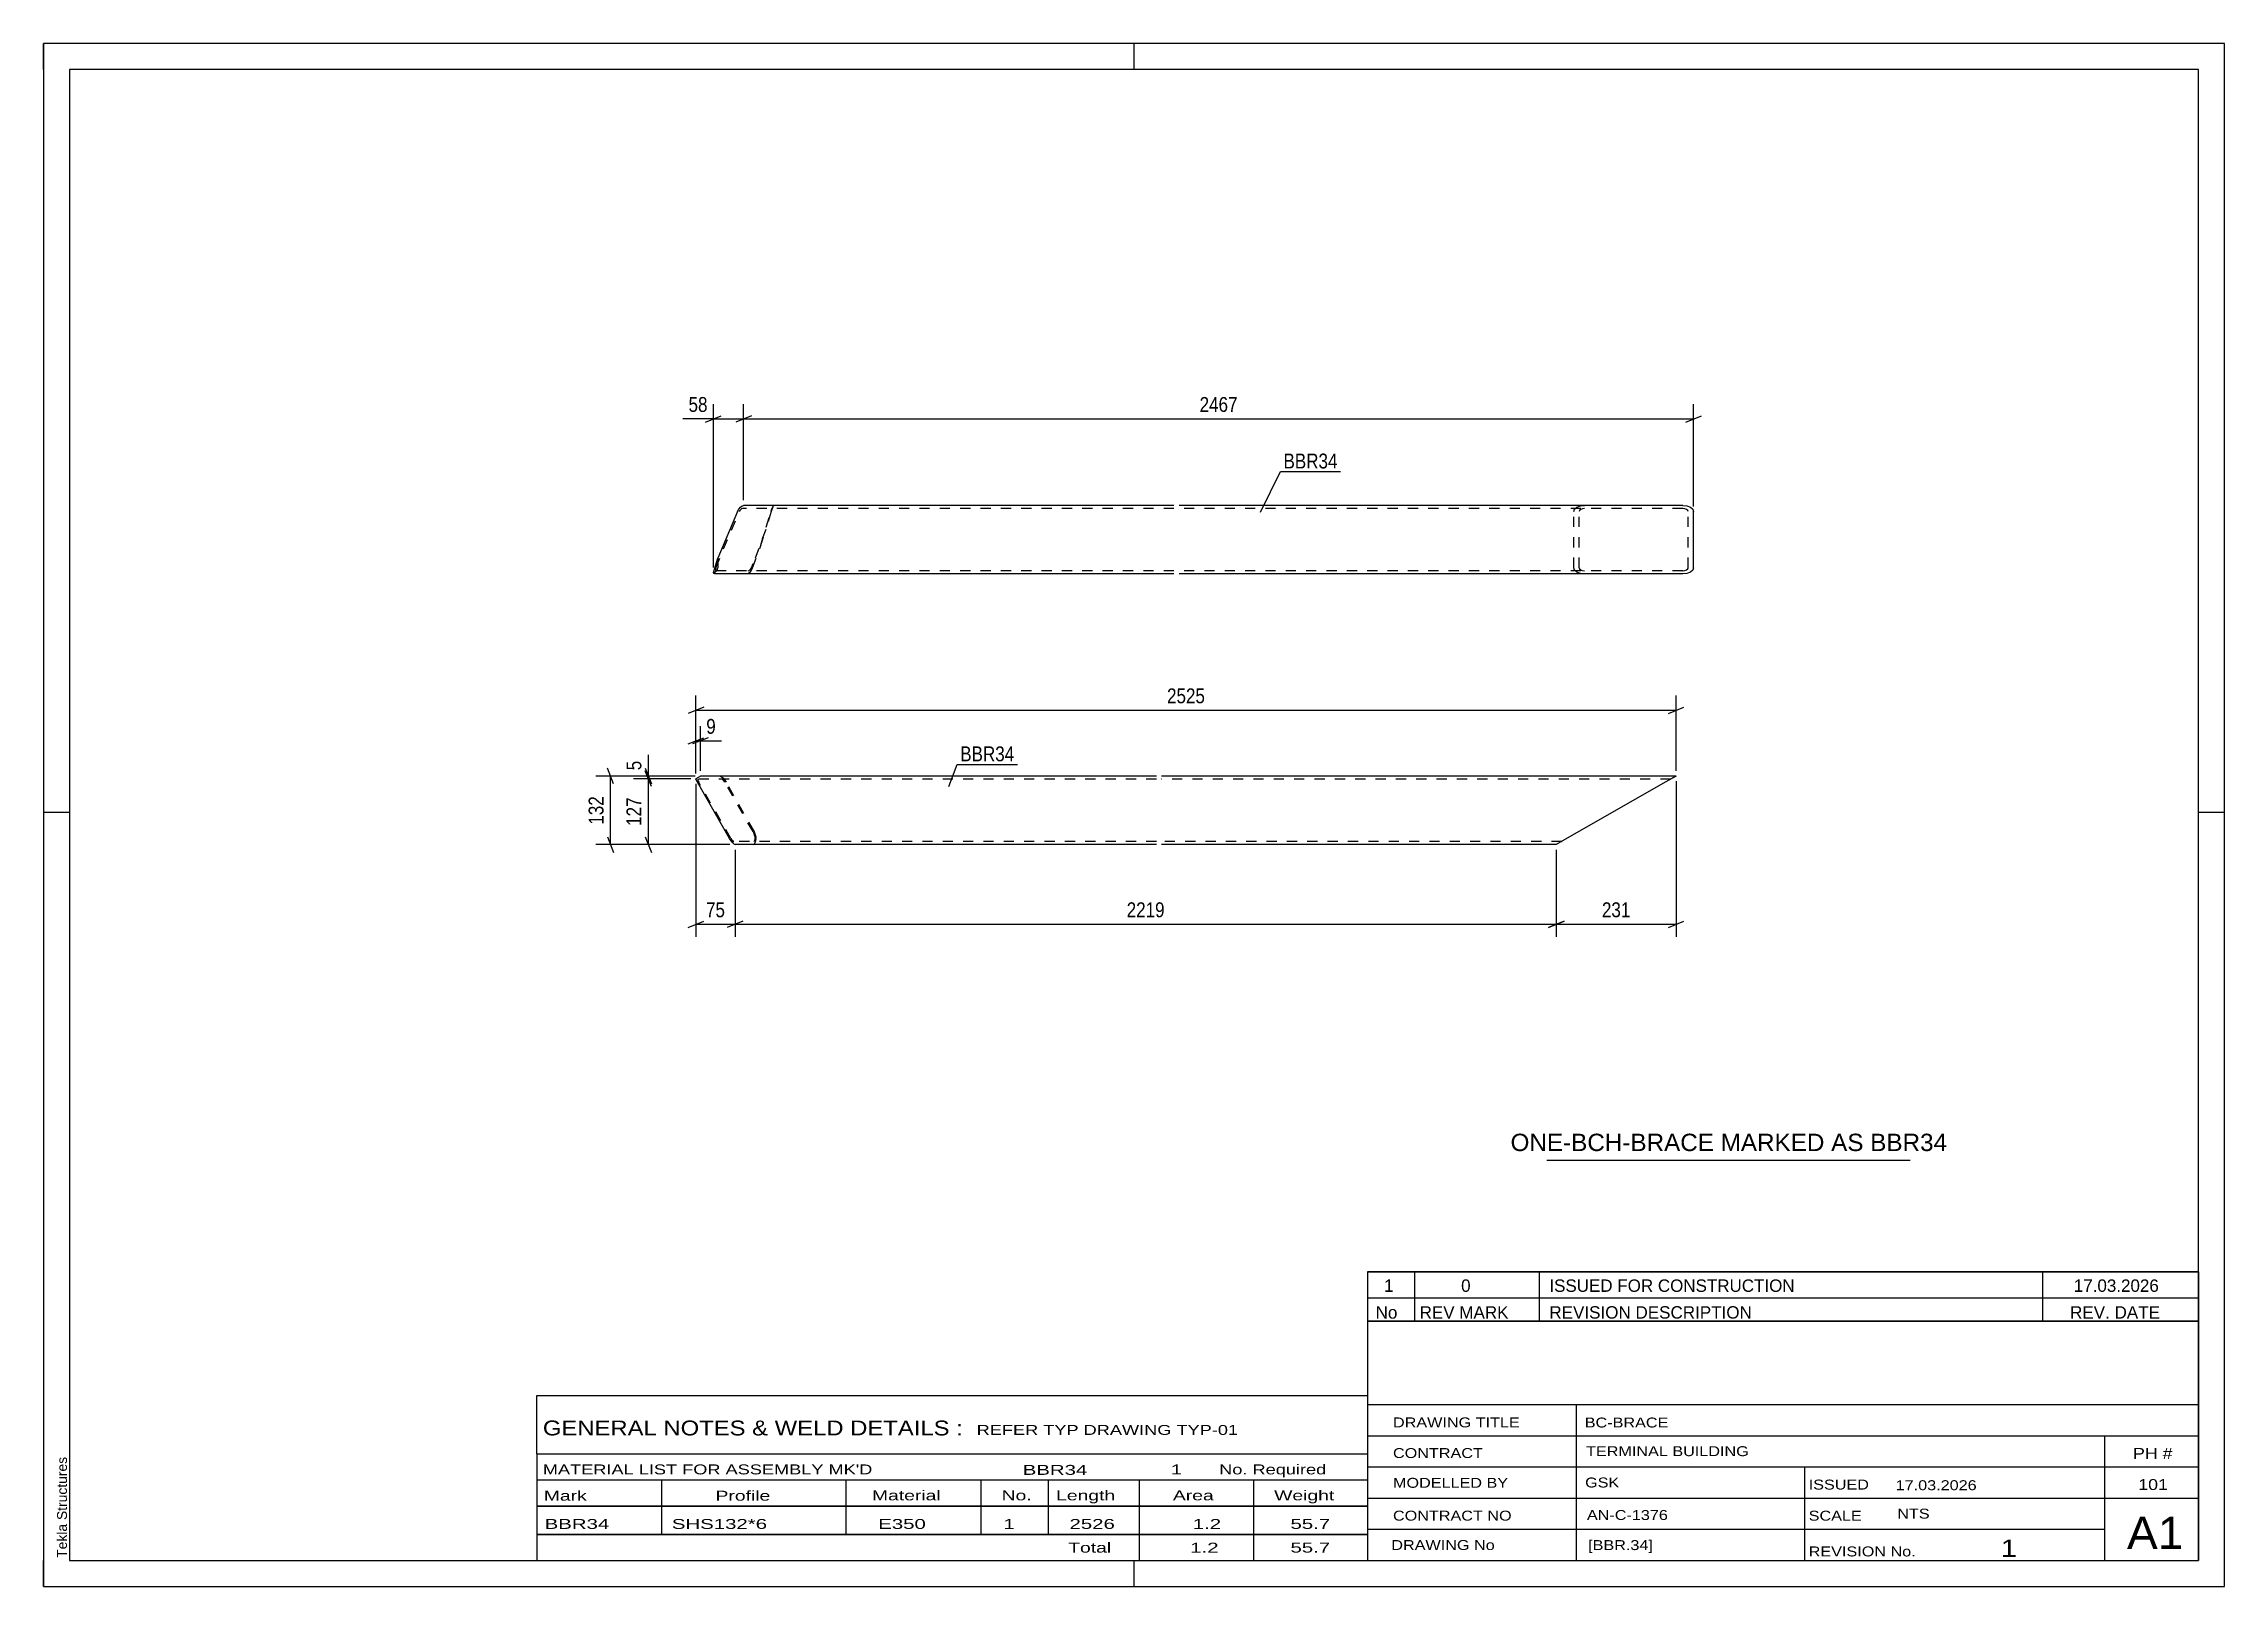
# Model space of a CAD drawing. Header units: millimetres. Extents: x 0 to 420, y 0 to 297.
import ezdxf

# ---------------------------------------------------------------- set-up
doc = ezdxf.new("R2010")
doc.units = ezdxf.units.MM
doc.linetypes.add('DXK_LINE_DOT2', pattern=[3.9198, 1.9599, -1.9599])
doc.styles.add('Arial', font='ARIAL.TTF', dxfattribs={"height": 0.2})
doc.styles.add('Arial Narrow', font='ARIALN.TTF', dxfattribs={"height": 0.2})

# ---------------------------------------------------------------- blocks, each defined once
blk = doc.blocks.new('Unknown-580638795-1162')
at = {"color": 5, "linetype": 'Continuous'}
for p, q in [((420, 297), (0, 297)), ((0, 297), (0, 0)), ((0, 292), (0, 297)), ((210, 292), (210, 297)), ((420, 0), (420, 297)), ((415, 292), (5, 292)), ((5, 292), (5, 5)), ((415, 5), (415, 292)), ((5, 149), (0, 149)), ((420, 149), (415, 149)), ((0, 0), (0, 5)), ((5, 5), (415, 5)), ((210, 0), (210, 5)), ((0, 0), (420, 0))]:
    blk.add_line(p, q, dxfattribs=at)
at = {"color": 174, "linetype": 'Continuous', "style": 'Arial'}
blk.add_text('Tekla Structures', height=1.9102, rotation=90, dxfattribs=at).set_placement((4.5, 5.5))
blk = doc.blocks.new('Part-580638795-1309 - 1303')
at = {"color": 2, "linetype": 'Continuous'}
for p, q in [((126.5, 155.99), (125.63, 155.49)), ((125.7, 155.25), (125.63, 155.49)), ((214.32, 155.99), (126.5, 155.99)), ((314.41, 155.99), (215.32, 155.99)), ((314.41, 155.99), (312.31, 154.79)), ((125.93, 154.79), (125.7, 155.25)), ((132.1, 143.99), (125.93, 154.79)), ((312.31, 154.79), (291.32, 142.79)), ((132.4, 143.53), (132.1, 143.99)), ((132.73, 143.14), (132.4, 143.53)), ((132.78, 143.1), (132.73, 143.14)), ((132.97, 142.88), (132.78, 143.1)), ((132.97, 142.88), (133.17, 142.79)), ((214.32, 142.79), (133.17, 142.79)), ((291.32, 142.79), (215.32, 142.79))]:
    blk.add_line(p, q, dxfattribs=at)
at = {"color": 7, "linetype": 'DXK_LINE_DOT2'}
for p, q in [((130.27, 155.99), (130.51, 155.89)), ((130.51, 155.89), (130.83, 155.63)), ((130.83, 155.63), (131.16, 155.25)), ((314.25, 155.89), (312.31, 154.79)), ((126.09, 155.39), (126.01, 155.34)), ((126.01, 155.34), (126.01, 155.21)), ((126.01, 155.21), (126.06, 155.02)), ((126.06, 155.02), (126.18, 154.79)), ((214.32, 155.39), (126.09, 155.39)), ((132.35, 143.99), (126.18, 154.79)), ((130.74, 155.34), (130.61, 155.39)), ((130.89, 155.21), (130.74, 155.34)), ((131.06, 155.02), (130.89, 155.21)), ((131.21, 154.79), (131.06, 155.02)), ((131.16, 155.25), (131.46, 154.79)), ((136.63, 145.31), (131.21, 154.79)), ((136.82, 145.41), (131.46, 154.79)), ((313.36, 155.39), (215.32, 155.39)), ((132.35, 143.99), (132.5, 143.76)), ((132.5, 143.76), (132.67, 143.56)), ((132.67, 143.56), (132.82, 143.43)), ((132.82, 143.43), (132.95, 143.39)), ((214.32, 143.39), (132.95, 143.39)), ((136.63, 145.31), (137.01, 144.11)), ((136.7, 142.79), (136.85, 142.88)), ((136.83, 143.43), (136.76, 143.39)), ((137.2, 144.22), (136.82, 145.41)), ((136.9, 143.56), (136.83, 143.43)), ((136.99, 143.14), (136.85, 142.88)), ((136.96, 143.76), (136.9, 143.56)), ((137, 143.99), (136.96, 143.76)), ((137.11, 143.53), (136.99, 143.14)), ((137.01, 144.11), (137, 143.99)), ((137.18, 143.99), (137.11, 143.53)), ((137.18, 143.99), (137.2, 144.22)), ((292.37, 143.39), (215.32, 143.39)), ((292.37, 143.39), (292.45, 143.43))]:
    blk.add_line(p, q, dxfattribs=at)
blk = doc.blocks.new('Part-580638795-1271 - 1253')
at = {"color": 7, "linetype": 'DXK_LINE_DOT2'}
for p, q in [((129.45, 196.11), (133.97, 206.91)), ((134.1, 207.14), (133.97, 206.91)), ((134.25, 207.33), (134.1, 207.14)), ((134.42, 207.46), (134.25, 207.33)), ((134.57, 207.51), (134.42, 207.46)), ((217.68, 207.51), (134.57, 207.51)), ((138.05, 200.16), (140.06, 206.91)), ((140.12, 206.91), (139.1, 203.48)), ((140.21, 207.37), (140.06, 206.91)), ((140.19, 207.14), (140.12, 206.91)), ((140.27, 207.33), (140.19, 207.14)), ((140.35, 207.76), (140.21, 207.37)), ((140.32, 207.46), (140.27, 207.33)), ((140.36, 207.51), (140.32, 207.46)), ((140.47, 208.02), (140.35, 207.76)), ((140.37, 207.51), (140.56, 208.11)), ((140.54, 208.11), (140.47, 208.02)), ((315.67, 207.51), (218.68, 207.51)), ((294.68, 206.91), (294.84, 207.37)), ((294.68, 196.11), (294.68, 206.91)), ((294.84, 207.37), (295.3, 207.76)), ((295.3, 207.76), (295.98, 208.02)), ((295.81, 207.14), (295.73, 206.91)), ((295.73, 196.11), (295.73, 206.91)), ((296.04, 207.33), (295.81, 207.14)), ((295.98, 208.02), (296.78, 208.11)), ((296.38, 207.46), (296.04, 207.33)), ((296.78, 207.51), (296.38, 207.46)), ((316.07, 207.46), (315.67, 207.51)), ((316.41, 207.33), (316.07, 207.46)), ((316.64, 207.14), (316.41, 207.33)), ((316.72, 206.91), (316.64, 207.14)), ((316.72, 196.11), (316.72, 206.91)), ((139.1, 203.48), (136.63, 196.89)), ((138.05, 200.16), (139.1, 203.48)), ((136.54, 196.11), (138.05, 200.16)), ((129.38, 195.88), (129.37, 195.69)), ((129.37, 195.69), (129.43, 195.56)), ((129.45, 196.11), (129.38, 195.88)), ((129.43, 195.56), (129.54, 195.51)), ((217.68, 195.51), (129.54, 195.51)), ((135.76, 195), (135.46, 194.91)), ((135.71, 195.51), (135.86, 195.56)), ((136.09, 195.26), (135.76, 195)), ((135.86, 195.56), (136.03, 195.69)), ((136.03, 195.69), (136.19, 195.88)), ((136.14, 195.32), (136.09, 195.26)), ((136.14, 195.32), (136.33, 195.65)), ((136.19, 195.88), (136.31, 196.11)), ((136.31, 196.11), (136.63, 196.89)), ((136.33, 195.65), (136.54, 196.11)), ((315.67, 195.51), (218.68, 195.51)), ((294.84, 195.65), (294.68, 196.11)), ((295.3, 195.26), (294.84, 195.65)), ((295.98, 195), (295.3, 195.26)), ((295.73, 196.11), (295.81, 195.88)), ((295.81, 195.88), (296.04, 195.69)), ((296.78, 194.91), (295.98, 195)), ((296.04, 195.69), (296.13, 195.65)), ((296.13, 195.65), (296.38, 195.56)), ((296.38, 195.56), (296.78, 195.51)), ((315.67, 195.51), (316.07, 195.56)), ((316.07, 195.56), (316.41, 195.69)), ((316.41, 195.69), (316.64, 195.88)), ((316.64, 195.88), (316.72, 196.11))]:
    blk.add_line(p, q, dxfattribs=at)
at = {"color": 2, "linetype": 'Continuous'}
for p, q in [((133.63, 206.91), (129.86, 197.92)), ((133.63, 206.91), (133.88, 207.37)), ((133.88, 207.37), (134.19, 207.76)), ((134.19, 207.76), (134.52, 208.02)), ((134.52, 208.02), (134.82, 208.11)), ((217.68, 208.11), (134.82, 208.11)), ((315.67, 208.11), (218.68, 208.11)), ((315.67, 208.11), (316.47, 208.02)), ((316.47, 208.02), (317.15, 207.76)), ((317.15, 207.76), (317.61, 207.37)), ((317.61, 207.37), (317.77, 206.91)), ((317.77, 196.11), (317.77, 206.91)), ((128.99, 195.16), (129.86, 197.92)), ((129.86, 197.92), (129.86, 196.11)), ((128.99, 195.16), (129.25, 195.26)), ((129.06, 195), (128.99, 195.16)), ((129.29, 194.91), (129.06, 195)), ((129.25, 195.26), (129.7, 195.65)), ((217.68, 194.91), (129.29, 194.91)), ((129.7, 195.65), (129.86, 196.11)), ((315.67, 194.91), (218.68, 194.91)), ((316.47, 195), (315.67, 194.91)), ((317.15, 195.26), (316.47, 195)), ((317.61, 195.65), (317.15, 195.26)), ((317.77, 196.11), (317.61, 195.65))]:
    blk.add_line(p, q, dxfattribs=at)
blk = doc.blocks.new('StraightDimension-580638795-1736 - 1303')
at = {"color": 7, "linetype": 'Continuous'}
for p, q in [((125.63, 154.49), (125.63, 125.07)), ((133.17, 141.79), (133.17, 125.07)), ((124.13, 126.87), (127.13, 128.07)), ((125.63, 127.47), (133.17, 127.47)), ((134.67, 128.07), (131.67, 126.87))]:
    blk.add_line(p, q, dxfattribs=at)
at = {"color": 0}
blk.add_wipeout([(131.83, 128.22), (131.83, 132.42), (126.97, 132.42), (126.97, 128.22)], dxfattribs=at)
at = {"color": 3, "style": 'Arial Narrow'}
blk.add_text('75', height=2.863, dxfattribs=at).set_placement((127.57, 128.82))
blk = doc.blocks.new('StraightDimension-580638795-1708 - 1303')
at = {"color": 7, "linetype": 'Continuous'}
for p, q in [((127.13, 169.26), (124.13, 168.06)), ((125.63, 156.49), (125.63, 171.51)), ((125.63, 168.66), (314.41, 168.66)), ((312.91, 168.06), (315.91, 169.26)), ((314.41, 156.99), (314.41, 171.51))]:
    blk.add_line(p, q, dxfattribs=at)
at = {"color": 0}
blk.add_wipeout([(224.27, 169.41), (224.27, 173.61), (215.76, 173.61), (215.76, 169.41)], dxfattribs=at)
at = {"color": 3, "style": 'Arial Narrow'}
blk.add_text('2525', height=2.863, dxfattribs=at).set_placement((216.36, 170.01))
blk = doc.blocks.new('StraightDimension-580638795-1717 - 1303')
at = {"color": 7, "linetype": 'Continuous'}
for p, q in [((125.63, 156.49), (125.63, 165.63)), ((126.5, 156.99), (126.5, 165.63)), ((124.13, 162.18), (127.13, 163.38)), ((128, 163.38), (125, 162.18)), ((125.63, 162.78), (126.5, 162.78))]:
    blk.add_line(p, q, dxfattribs=at)
at = {"color": 0}
blk.add_wipeout([(130.05, 163.53), (130.05, 167.73), (127.02, 167.73), (127.02, 163.53)], dxfattribs=at)
at = {"color": 7, "linetype": 'Continuous'}
blk.add_line((126.5, 162.78), (130.58, 162.78), dxfattribs=at)
blk.add_line((126.5, 162.78), (130.58, 162.78), dxfattribs=at)
at = {"color": 3, "style": 'Arial Narrow'}
blk.add_text('9', height=2.86, dxfattribs=at).set_placement((127.62, 164.13))
blk = doc.blocks.new('StraightDimension-580638795-1734 - 1303')
at = {"color": 7, "linetype": 'Continuous'}
for p, q in [((314.41, 154.99), (314.41, 125.07)), ((291.32, 141.79), (291.32, 125.07)), ((292.82, 128.07), (289.82, 126.87)), ((291.32, 127.47), (314.41, 127.47)), ((312.91, 126.87), (315.91, 128.07))]:
    blk.add_line(p, q, dxfattribs=at)
at = {"color": 0}
blk.add_wipeout([(306.21, 128.22), (306.21, 132.42), (299.52, 132.42), (299.52, 128.22)], dxfattribs=at)
at = {"color": 3, "style": 'Arial Narrow'}
blk.add_text('231', height=2.863, dxfattribs=at).set_placement((300.12, 128.82))
blk = doc.blocks.new('StraightDimension-580638795-1735 - 1303')
at = {"color": 7, "linetype": 'Continuous'}
for p, q in [((133.17, 141.79), (133.17, 125.07)), ((291.32, 141.79), (291.32, 125.07)), ((134.67, 128.07), (131.67, 126.87)), ((133.17, 127.47), (291.32, 127.47)), ((289.82, 126.87), (292.82, 128.07))]:
    blk.add_line(p, q, dxfattribs=at)
at = {"color": 0}
blk.add_wipeout([(216.5, 128.22), (216.5, 132.42), (207.99, 132.42), (207.99, 128.22)], dxfattribs=at)
at = {"color": 3, "style": 'Arial Narrow'}
blk.add_text('2219', height=2.863, dxfattribs=at).set_placement((208.59, 128.82))
blk = doc.blocks.new('StraightDimension-580638795-1762 - 1303')
at = {"color": 7, "linetype": 'Continuous'}
for p, q in [((125.5, 155.99), (106.33, 155.99)), ((109.78, 154.49), (108.58, 157.49)), ((109.18, 142.79), (109.18, 155.99)), ((108.58, 144.29), (109.78, 141.29)), ((132.17, 142.79), (106.33, 142.79))]:
    blk.add_line(p, q, dxfattribs=at)
at = {"color": 0}
blk.add_wipeout([(108.43, 152.73), (104.23, 152.73), (104.23, 146.04), (108.43, 146.04)], dxfattribs=at)
at = {"color": 3, "style": 'Arial Narrow'}
blk.add_text('132', height=2.863, rotation=90.0002, dxfattribs=at).set_placement((107.83, 146.64))
blk = doc.blocks.new('StraightDimension-580638795-1777 - 1303')
at = {"color": 7, "linetype": 'Continuous'}
for p, q in [((125.5, 155.99), (113.62, 155.99)), ((124.63, 155.49), (113.62, 155.49)), ((115.87, 157.49), (117.07, 154.49)), ((117.07, 153.99), (115.87, 156.99)), ((116.47, 155.49), (116.47, 155.99))]:
    blk.add_line(p, q, dxfattribs=at)
at = {"color": 0}
blk.add_wipeout([(115.72, 159.54), (111.52, 159.54), (111.52, 156.51), (115.72, 156.51)], dxfattribs=at)
at = {"color": 7, "linetype": 'Continuous'}
blk.add_line((116.47, 155.99), (116.47, 160.06), dxfattribs=at)
blk.add_line((116.47, 155.99), (116.47, 160.06), dxfattribs=at)
at = {"color": 3, "style": 'Arial Narrow'}
blk.add_text('5', height=2.86, rotation=90.0002, dxfattribs=at).set_placement((115.12, 157.11))
blk = doc.blocks.new('StraightDimension-580638795-1778 - 1303')
at = {"color": 7, "linetype": 'Continuous'}
for p, q in [((124.63, 155.49), (113.62, 155.49)), ((117.07, 153.99), (115.87, 156.99)), ((116.47, 142.79), (116.47, 155.49)), ((115.87, 144.29), (117.07, 141.29)), ((132.17, 142.79), (113.62, 142.79))]:
    blk.add_line(p, q, dxfattribs=at)
at = {"color": 0}
blk.add_wipeout([(115.72, 152.48), (111.52, 152.48), (111.52, 145.8), (115.72, 145.8)], dxfattribs=at)
at = {"color": 3, "style": 'Arial Narrow'}
blk.add_text('127', height=2.863, rotation=90.0002, dxfattribs=at).set_placement((115.12, 146.4))
blk = doc.blocks.new('StraightDimension-580638795-1929 - 1253')
at = {"color": 7, "linetype": 'Continuous'}
for p, q in [((134.82, 209.11), (134.82, 227.6)), ((317.77, 207.91), (317.77, 227.6)), ((136.32, 225.35), (133.32, 224.15)), ((134.82, 224.75), (317.77, 224.75)), ((316.27, 224.15), (319.27, 225.35))]:
    blk.add_line(p, q, dxfattribs=at)
at = {"color": 0}
blk.add_wipeout([(230.55, 225.5), (230.55, 229.7), (222.04, 229.7), (222.04, 225.5)], dxfattribs=at)
at = {"color": 3, "style": 'Arial Narrow'}
blk.add_text('2467', height=2.863, dxfattribs=at).set_placement((222.64, 226.1))
blk = doc.blocks.new('StraightDimension-580638795-1930 - 1253')
at = {"color": 7, "linetype": 'Continuous'}
for p, q in [((128.99, 196.16), (128.99, 227.6)), ((134.82, 209.11), (134.82, 227.6)), ((127.49, 224.15), (130.49, 225.35)), ((128.99, 224.75), (134.82, 224.75)), ((136.32, 225.35), (133.32, 224.15))]:
    blk.add_line(p, q, dxfattribs=at)
at = {"color": 0}
blk.add_wipeout([(128.47, 225.5), (128.47, 229.7), (123.61, 229.7), (123.61, 225.5)], dxfattribs=at)
at = {"color": 7, "linetype": 'Continuous'}
blk.add_line((128.99, 224.75), (123.08, 224.75), dxfattribs=at)
blk.add_line((128.99, 224.75), (123.08, 224.75), dxfattribs=at)
at = {"color": 3, "style": 'Arial Narrow'}
blk.add_text('58', height=2.863, dxfattribs=at).set_placement((124.21, 226.1))
blk = doc.blocks.new('Unknown-580638795-2270')
at = {"color": 7, "linetype": 'Continuous'}
blk.add_line((289.5, 82.05), (359.5, 82.05), dxfattribs=at)
at = {"color": 7, "style": 'Arial'}
blk.add_text('ONE-BCH-BRACE MARKED AS BBR34', height=3.3428, dxfattribs=at).set_placement((282.52, 83.8))
blk = doc.blocks.new('Unknown-580638795-2267')
at = {"color": 7, "linetype": 'Continuous'}
for p, q in [((255, 51.05), (255, 5)), ((255, 51.05), (415, 51.05)), ((415, 51), (415, 5)), ((255, 35), (415, 35)), ((295.14, 35), (295.14, 5)), ((255, 29), (415, 29)), ((397, 5.05), (397, 29.05)), ((255, 23), (415, 23)), ((339.14, 23), (339.14, 5)), ((255, 17), (415, 17)), ((255, 11), (397, 11)), ((255, 5), (415, 5))]:
    blk.add_line(p, q, dxfattribs=at)
at = {"color": 7, "style": 'Arial Narrow'}
for s, height, width, p in [('DRAWING TITLE', 1.9089, 1.425378, (259.88, 30.61)), ('BC-BRACE', 1.909, 1.425378, (296.81, 30.59)), ('CONTRACT', 1.909, 1.425378, (259.88, 24.71)), ('TERMINAL BUILDING', 1.9089, 1.425378, (297.06, 25.07)), ('MODELLED BY', 1.9089, 1.425378, (259.88, 18.98)), ('GSK', 1.909, 1.425378, (296.88, 19.04)), ('ISSUED', 1.909, 1.425378, (339.94, 18.64)), ('17.03.2026', 1.909, 1.425378, (356.69, 18.52)), ('CONTRACT NO', 1.9089, 1.425378, (259.88, 12.66)), ('AN-C-1376', 1.909, 1.425378, (297.23, 12.78)), ('SCALE', 1.909, 1.425378, (339.94, 12.65)), ('A1', 6.204, 1.25, (401.24, 7.2)), ('DRAWING No', 1.909, 1.425378, (259.56, 7)), ('[BBR.34]', 1.909, 1.425378, (297.46, 6.99)), ('1', 3.34, 1.5, (376.91, 5.68)), ('REVISION No.', 1.9089, 1.425378, (339.94, 5.77))]:
    blk.add_text(s, height=height, dxfattribs=dict(at, width=width)).set_placement(p)
at = {"color": 7, "linetype": 'Continuous', "style": 'Arial Narrow'}
for s, height, width, p in [('PH #', 2.1, 1.42538, (402.4, 24.55)), ('101', 2.1, 1.42538, (403.41, 18.55)), ('NTS', 1.909, 1.425378, (357, 13.05))]:
    blk.add_text(s, height=height, dxfattribs=dict(at, width=width)).set_placement(p)
blk = doc.blocks.new('Unknown-580638795-2268')
at = {"color": 7, "linetype": 'Continuous'}
for p, q in [((255, 60.55), (415, 60.55)), ((415, 60.55), (255, 60.55)), ((255, 60.55), (255, 55.55)), ((264, 60.55), (264, 55.55)), ((288, 60.55), (288, 55.55)), ((385, 60.55), (385, 55.55)), ((415, 60.55), (415, 55.55)), ((255, 55.55), (415, 55.55)), ((255, 55.55), (255, 51.05)), ((255, 55.55), (415, 55.55)), ((264, 55.55), (264, 51.05)), ((288, 55.55), (288, 51.05)), ((385, 55.55), (385, 51.05)), ((415, 55.55), (415, 51.05)), ((415, 51.05), (255, 51.05))]:
    blk.add_line(p, q, dxfattribs=at)
at = {"color": 7, "linetype": 'Continuous', "style": 'Arial Narrow'}
for s, height, width, p in [('1', 2.39, 1.196471, (258.16, 56.7)), ('0', 2.39, 1.196471, (273, 56.7)), ('ISSUED FOR CONSTRUCTION', 2.3861, 1.196471, (290, 56.7)), ('17.03.2026', 2.386, 1.196471, (391, 56.7)), ('No', 2.386, 1.2, (256.54, 51.55)), ('REV MARK', 2.386, 1.2, (265, 51.55)), ('REVISION DESCRIPTION', 2.3861, 1.2, (290, 51.55)), ('REV. DATE', 2.386, 1.2, (390.28, 51.55))]:
    blk.add_text(s, height=height, dxfattribs=dict(at, width=width)).set_placement(p)
blk = doc.blocks.new('Unknown-580638795-2269')
at = {"color": 7, "linetype": 'Continuous'}
for p, q in [((95, 36.75), (255, 36.75)), ((95, 25.5), (95, 36.75)), ((255, 36.75), (255, 25.5)), ((95, 25.5), (255, 25.5)), ((95, 25.5), (95, 20.5)), ((255, 25.5), (255, 20.5)), ((95, 20.5), (255, 20.5)), ((95, 20.5), (95, 15.5)), ((119, 20.5), (119, 15.5)), ((154.5, 20.5), (154.5, 15.5)), ((180.5, 20.5), (180.5, 15.5)), ((193.5, 20.5), (193.5, 15.5)), ((211, 20.5), (211, 15.5)), ((233, 20.5), (233, 15.5)), ((255, 20.5), (255, 15.5)), ((95, 15.5), (255, 15.5)), ((95, 15.45), (95, 10.05)), ((95, 15.45), (255, 15.45)), ((119, 15.5), (119, 10)), ((154.5, 15.5), (154.5, 10)), ((180.5, 15.5), (180.5, 10)), ((193.5, 15.5), (193.5, 10)), ((211, 15.5), (211, 10)), ((233, 15.5), (233, 10)), ((255, 15.45), (255, 10.05)), ((95, 10.05), (255, 10.05)), ((95, 10), (255, 10)), ((95, 10), (95, 5)), ((211, 10), (211, 5)), ((233, 10), (233, 5)), ((255, 10), (255, 5)), ((95, 5), (255, 5))]:
    blk.add_line(p, q, dxfattribs=at)
at = {"color": 7, "style": 'Arial Narrow'}
for s, height, width, p in [('GENERAL NOTES & WELD DETAILS :', 2.8633, 1.4, (96.15, 29.06)), ('REFER TYP DRAWING TYP-01', 1.9089, 1.6, (179.7, 29.16)), ("MATERIAL LIST FOR ASSEMBLY MK'D", 1.9089, 1.6, (96.15, 21.56)), ('BBR34', 1.909, 1.794707, (188.57, 21.47)), ('1', 1.91, 1.794707, (217.08, 21.56)), ('No. Required', 1.9089, 1.6, (226.41, 21.56)), ('Mark', 1.909, 1.7, (96.34, 16.5)), ('Profile', 1.909, 1.7, (129.41, 16.5)), ('Material', 1.909, 1.7, (159.54, 16.56)), ('No.', 1.909, 1.7, (184.5, 16.56)), ('Length', 1.909, 1.7, (195, 16.56)), ('Area', 1.909, 1.7, (217.5, 16.56)), ('Weight', 1.909, 1.7, (237, 16.56))]:
    blk.add_text(s, height=height, dxfattribs=dict(at, width=width)).set_placement(p)
at = {"color": 7, "linetype": 'Continuous', "style": 'Arial Narrow'}
for s, height, width, p in [('BBR34', 1.909, 1.794707, (96.5, 11.06)), ('SHS132*6', 1.909, 1.794707, (121, 11.06)), ('E350', 1.909, 1.794707, (160.74, 11.06)), ('1', 1.91, 1.794707, (184.86, 11.06)), ('2526', 1.909, 1.794707, (197.58, 11.06)), ('1.2', 1.909, 1.794707, (221.32, 11.06)), ('55.7', 1.909, 1.794707, (240.14, 11.06)), ('Total', 1.909, 1.7, (197.33, 6.5)), ('1.2', 1.909, 1.794707, (220.83, 6.5)), ('55.7', 1.909, 1.794707, (240.14, 6.5))]:
    blk.add_text(s, height=height, dxfattribs=dict(at, width=width)).set_placement(p)
blk = doc.blocks.new('Mark-580638795-1305 - 1303')
at = {"color": 0}
blk.add_wipeout([(186.94, 158.84), (186.94, 161.84), (176.53, 161.84), (176.53, 158.84)], dxfattribs=at)
blk.add_wipeout([(186.94, 158.84), (186.94, 161.84), (176.53, 161.84), (176.53, 158.84)], dxfattribs=at)
at = {"color": 30, "linetype": 'Continuous'}
for p, q in [((174.34, 154.01), (175.93, 158.24)), ((175.93, 158.24), (187.54, 158.24))]:
    blk.add_line(p, q, dxfattribs=at)
at = {"color": 3, "style": 'Arial Narrow'}
blk.add_text('BBR34', height=2.863, dxfattribs=at).set_placement((176.53, 158.84))
blk = doc.blocks.new('Mark-580638795-1266 - 1253')
at = {"color": 0}
blk.add_wipeout([(249.2, 215.21), (249.2, 218.21), (238.79, 218.21), (238.79, 215.21)], dxfattribs=at)
blk.add_wipeout([(249.2, 215.21), (249.2, 218.21), (238.79, 218.21), (238.79, 215.21)], dxfattribs=at)
at = {"color": 30, "linetype": 'Continuous'}
for p, q in [((234.35, 206.81), (238.19, 214.61)), ((238.19, 214.61), (249.8, 214.61))]:
    blk.add_line(p, q, dxfattribs=at)
at = {"color": 3, "style": 'Arial Narrow'}
blk.add_text('BBR34', height=2.863, dxfattribs=at).set_placement((238.79, 215.21))

msp = doc.modelspace()

# ---------------------------------------------------------------- block references
for name in ['Unknown-580638795-1162', 'Part-580638795-1271 - 1253', 'Part-580638795-1309 - 1303', 'Unknown-580638795-2270', 'Unknown-580638795-2268', 'Unknown-580638795-2267', 'Unknown-580638795-2269']:
    msp.add_blockref(name, (0, 0))

# ---------------------------------------------------------------- next in the draw order: block references
for name in ['StraightDimension-580638795-1929 - 1253', 'StraightDimension-580638795-1736 - 1303']:
    msp.add_blockref(name, (0, 0))

# ---------------------------------------------------------------- next in the draw order: block references
for name in ['StraightDimension-580638795-1930 - 1253', 'Mark-580638795-1266 - 1253', 'StraightDimension-580638795-1708 - 1303']:
    msp.add_blockref(name, (0, 0))

# ---------------------------------------------------------------- next in the draw order: block references
for name in ['StraightDimension-580638795-1717 - 1303', 'Mark-580638795-1305 - 1303', 'StraightDimension-580638795-1734 - 1303']:
    msp.add_blockref(name, (0, 0))

# ---------------------------------------------------------------- next in the draw order: block references
msp.add_blockref('StraightDimension-580638795-1735 - 1303', (0, 0))

# ---------------------------------------------------------------- next in the draw order: block references
msp.add_blockref('StraightDimension-580638795-1762 - 1303', (0, 0))

# ---------------------------------------------------------------- next in the draw order: block references
msp.add_blockref('StraightDimension-580638795-1777 - 1303', (0, 0))

# ---------------------------------------------------------------- next in the draw order: block references
msp.add_blockref('StraightDimension-580638795-1778 - 1303', (0, 0))

doc.saveas('drawing.dxf')
